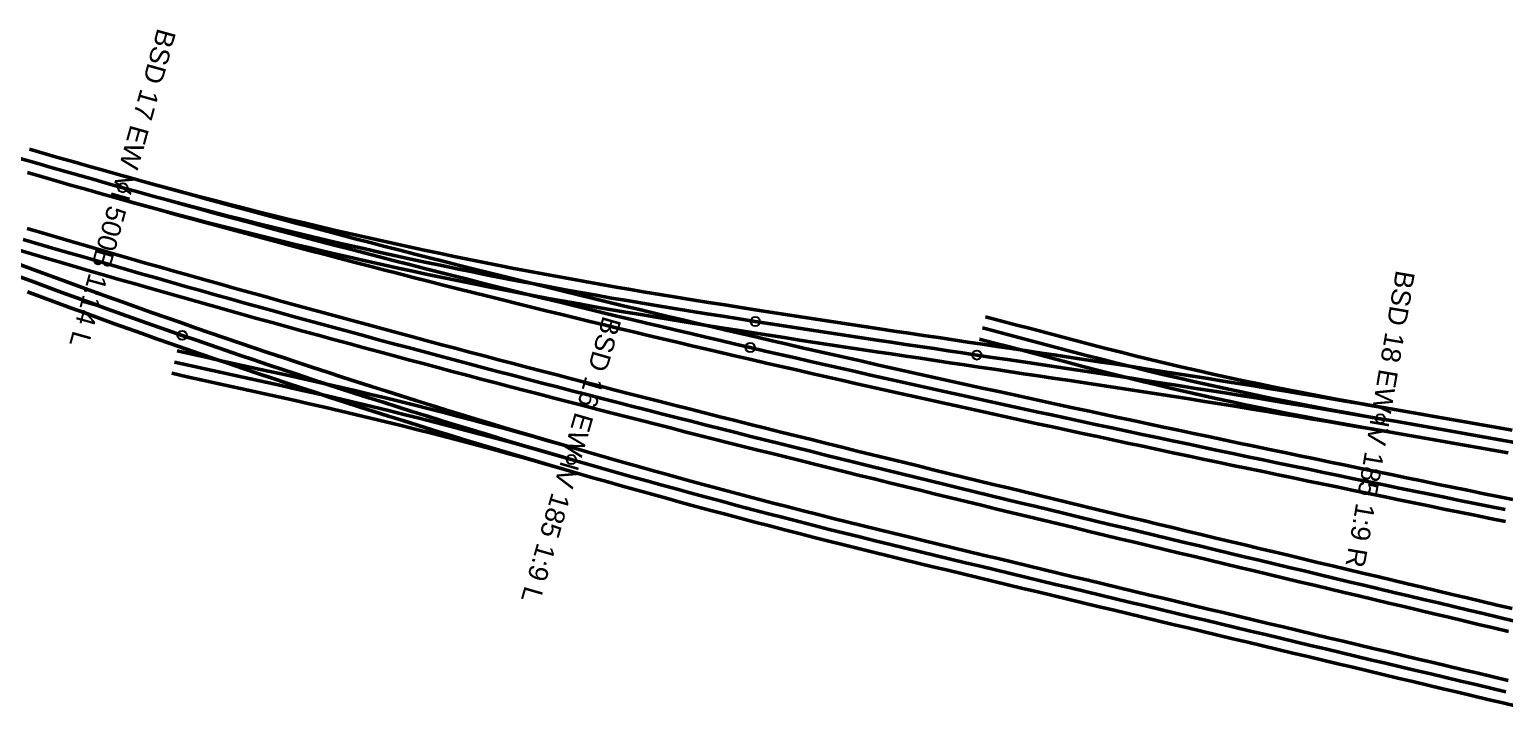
# Model space of a CAD drawing. Header units: millimetres. Extents: x 2688706 to 2690835, y 1254387 to 1255241.
# Drawn here: x 2689284.3 to 2689380.1, y 1254892.9 to 1254936.9 of the extents above; entities that cross this region are included whole.
import ezdxf

# ---------------------------------------------------------------- set-up
doc = ezdxf.new("R2010")
doc.units = ezdxf.units.MM
for name, color, linetype in [('BS-TR-B-Gleisstrang-LinieGeometrie', 7, 'Continuous'), ('BS-TR-B-Weiche-Kurzbezeichnung', 7, 'Continuous'), ('BS-TR-B-Weiche-PunktGeometrie', 7, 'Continuous'), ('BS-TR-N-Gleisstrang-LinieGeometrie', 7, 'Continuous')]:
    doc.layers.add(name, color=color, linetype=linetype)
doc.styles.add('Style-Arial', font='arial.ttf')

msp = doc.modelspace()

# ---------------------------------------------------------------- linework, layer by layer
at = {"layer": 'BS-TR-B-Gleisstrang-LinieGeometrie', "lineweight": 50}
for points in [[(2689278.25, 1254930.11, 454.262), (2689279.18, 1254929.836, 454.269), (2689280.11, 1254929.562, 454.275), (2689281.04, 1254929.29, 454.282), (2689281.971, 1254929.019, 454.289), (2689282.902, 1254928.749, 454.296), (2689283.833, 1254928.48, 454.303), (2689284.764, 1254928.212, 454.31), (2689285.696, 1254927.945, 454.316), (2689286.628, 1254927.679, 454.323), (2689287.56, 1254927.415, 454.33), (2689288.493, 1254927.151, 454.337), (2689289.426, 1254926.888, 454.344), (2689290.359, 1254926.626, 454.35)], [(2689290.359, 1254926.626, 454.35), (2689291.337, 1254926.353, 454.358), (2689292.316, 1254926.081, 454.365), (2689293.295, 1254925.81, 454.372), (2689294.274, 1254925.541, 454.379), (2689295.253, 1254925.272, 454.386), (2689296.233, 1254925.005, 454.393), (2689297.213, 1254924.739, 454.4), (2689298.193, 1254924.474, 454.408), (2689299.174, 1254924.21, 454.415), (2689300.155, 1254923.947, 454.422), (2689301.136, 1254923.685, 454.429), (2689302.118, 1254923.425, 454.436), (2689303.099, 1254923.166, 454.443), (2689304.082, 1254922.907, 454.45), (2689305.064, 1254922.65, 454.458), (2689306.047, 1254922.394, 454.465), (2689307.03, 1254922.14, 454.472), (2689308.013, 1254921.886, 454.479), (2689308.997, 1254921.634, 454.486), (2689308.997, 1254921.634, 454.486), (2689309.956, 1254921.389, 454.493), (2689310.916, 1254921.145, 454.5), (2689311.876, 1254920.902, 454.507), (2689312.837, 1254920.66, 454.514), (2689313.797, 1254920.419, 454.521), (2689314.758, 1254920.18, 454.528), (2689315.719, 1254919.941, 454.535), (2689316.68, 1254919.703, 454.542), (2689317.642, 1254919.467, 454.549), (2689318.604, 1254919.231, 454.556), (2689319.566, 1254918.996, 454.563), (2689320.528, 1254918.762, 454.57), (2689321.491, 1254918.53, 454.577), (2689322.453, 1254918.298, 454.584), (2689323.416, 1254918.067, 454.591), (2689324.379, 1254917.837, 454.597), (2689325.343, 1254917.608, 454.604), (2689326.306, 1254917.38, 454.611), (2689327.27, 1254917.152, 454.618), (2689328.234, 1254916.926, 454.625), (2689329.199, 1254916.7, 454.632), (2689330.163, 1254916.475, 454.639), (2689331.128, 1254916.252, 454.646)], [(2689290.359, 1254926.626, 454.35), (2689291.337, 1254926.354, 454.357), (2689292.316, 1254926.085, 454.364), (2689293.296, 1254925.819, 454.371), (2689294.277, 1254925.557, 454.378), (2689295.258, 1254925.297, 454.384), (2689296.241, 1254925.041, 454.39), (2689297.224, 1254924.788, 454.396), (2689298.208, 1254924.537, 454.402), (2689299.193, 1254924.29, 454.408), (2689300.178, 1254924.047, 454.414), (2689301.165, 1254923.806, 454.419), (2689302.152, 1254923.569, 454.425), (2689303.14, 1254923.334, 454.43), (2689304.128, 1254923.103, 454.435), (2689305.117, 1254922.875, 454.439), (2689306.108, 1254922.65, 454.444), (2689307.098, 1254922.429, 454.449), (2689308.09, 1254922.21, 454.453), (2689309.082, 1254921.995, 454.457), (2689309.082, 1254921.995, 454.457), (2689310.081, 1254921.782, 454.461), (2689311.081, 1254921.571, 454.465), (2689312.081, 1254921.364, 454.469), (2689313.082, 1254921.161, 454.473), (2689314.084, 1254920.96, 454.477), (2689315.086, 1254920.762, 454.48), (2689316.089, 1254920.568, 454.484), (2689317.093, 1254920.377, 454.488), (2689318.097, 1254920.189, 454.492), (2689319.102, 1254920.004, 454.496), (2689320.107, 1254919.822, 454.499), (2689321.113, 1254919.643, 454.503), (2689322.119, 1254919.467, 454.507), (2689323.126, 1254919.295, 454.511), (2689324.133, 1254919.125, 454.515), (2689325.141, 1254918.959, 454.518), (2689325.141, 1254918.959, 454.518), (2689326.194, 1254918.787, 454.522), (2689327.246, 1254918.617, 454.526), (2689328.298, 1254918.447, 454.53), (2689329.351, 1254918.279, 454.534), (2689330.404, 1254918.111, 454.538), (2689331.457, 1254917.945, 454.542)], [(2689274.703, 1254924.214, 454.703), (2689275.678, 1254923.847, 454.715), (2689276.654, 1254923.48, 454.727), (2689277.629, 1254923.113, 454.739), (2689278.604, 1254922.747, 454.752), (2689279.579, 1254922.38, 454.764), (2689280.555, 1254922.013, 454.777), (2689281.53, 1254921.646, 454.789), (2689282.505, 1254921.279, 454.802), (2689282.505, 1254921.279, 454.802), (2689283.477, 1254920.915, 454.815), (2689284.449, 1254920.553, 454.827), (2689285.422, 1254920.192, 454.84), (2689286.396, 1254919.834, 454.852), (2689287.37, 1254919.478, 454.864), (2689288.345, 1254919.124, 454.875), (2689289.321, 1254918.772, 454.887), (2689290.298, 1254918.422, 454.898), (2689291.275, 1254918.073, 454.909), (2689292.253, 1254917.727, 454.92), (2689293.232, 1254917.383, 454.93), (2689294.212, 1254917.041, 454.941)], [(2689283.877, 1254923.276, 454.634), (2689284.835, 1254922.993, 454.641), (2689285.794, 1254922.711, 454.648), (2689286.753, 1254922.431, 454.654), (2689287.712, 1254922.151, 454.661), (2689287.712, 1254922.151, 454.661), (2689288.672, 1254921.872, 454.667), (2689289.633, 1254921.595, 454.673), (2689290.594, 1254921.318, 454.679), (2689291.555, 1254921.042, 454.685), (2689292.516, 1254920.768, 454.691), (2689293.478, 1254920.494, 454.696), (2689294.44, 1254920.221, 454.701), (2689295.403, 1254919.95, 454.707), (2689296.365, 1254919.679, 454.712), (2689297.328, 1254919.409, 454.717), (2689298.291, 1254919.14, 454.722), (2689299.255, 1254918.873, 454.726), (2689300.219, 1254918.606, 454.731), (2689301.183, 1254918.34, 454.735), (2689302.147, 1254918.075, 454.739), (2689303.111, 1254917.81, 454.743), (2689304.076, 1254917.547, 454.747), (2689305.041, 1254917.285, 454.751), (2689306.006, 1254917.023, 454.755), (2689306.972, 1254916.762, 454.758), (2689307.937, 1254916.502, 454.762), (2689308.903, 1254916.243, 454.765), (2689309.869, 1254915.985, 454.768), (2689310.835, 1254915.727, 454.771), (2689311.802, 1254915.471, 454.774), (2689312.768, 1254915.215, 454.776), (2689313.735, 1254914.959, 454.779), (2689314.702, 1254914.705, 454.781), (2689315.67, 1254914.451, 454.784), (2689316.637, 1254914.198, 454.786), (2689317.605, 1254913.946, 454.788), (2689318.573, 1254913.694, 454.789), (2689319.541, 1254913.444, 454.791), (2689320.509, 1254913.193, 454.793), (2689321.477, 1254912.944, 454.794), (2689322.446, 1254912.695, 454.795), (2689323.414, 1254912.447, 454.796), (2689324.383, 1254912.199, 454.797), (2689325.352, 1254911.952, 454.798), (2689326.321, 1254911.706, 454.799), (2689327.291, 1254911.46, 454.799), (2689328.26, 1254911.215, 454.8), (2689329.23, 1254910.97, 454.8), (2689330.2, 1254910.726, 454.8), (2689331.169, 1254910.482, 454.8), (2689332.139, 1254910.239, 454.8), (2689333.11, 1254909.997, 454.8), (2689334.08, 1254909.755, 454.8), (2689335.05, 1254909.513, 454.8), (2689336.021, 1254909.272, 454.8), (2689336.991, 1254909.032, 454.8), (2689337.962, 1254908.792, 454.8), (2689338.933, 1254908.552, 454.8), (2689339.904, 1254908.313, 454.8), (2689340.875, 1254908.074, 454.8), (2689341.846, 1254907.836, 454.8), (2689342.817, 1254907.598, 454.8), (2689343.789, 1254907.36, 454.8), (2689344.76, 1254907.123, 454.8), (2689345.732, 1254906.886, 454.8), (2689346.703, 1254906.649, 454.8), (2689347.675, 1254906.413, 454.8), (2689348.647, 1254906.177, 454.8), (2689349.619, 1254905.942, 454.8), (2689350.591, 1254905.707, 454.8), (2689351.563, 1254905.472, 454.8), (2689352.535, 1254905.237, 454.8), (2689353.507, 1254905.003, 454.8), (2689354.479, 1254904.769, 454.8), (2689355.451, 1254904.535, 454.8), (2689356.424, 1254904.301, 454.8), (2689357.396, 1254904.068, 454.8), (2689358.368, 1254903.834, 454.8), (2689359.341, 1254903.601, 454.8), (2689360.313, 1254903.369, 454.8), (2689361.286, 1254903.136, 454.8), (2689362.259, 1254902.903, 454.8), (2689363.231, 1254902.671, 454.8), (2689364.204, 1254902.439, 454.8), (2689365.177, 1254902.207, 454.8), (2689365.177, 1254902.207, 454.8), (2689366.147, 1254901.975, 454.8), (2689367.118, 1254901.744, 454.8), (2689368.089, 1254901.512, 454.8), (2689369.059, 1254901.281, 454.8), (2689370.03, 1254901.05, 454.8), (2689371.001, 1254900.819, 454.8), (2689371.972, 1254900.588, 454.8), (2689372.943, 1254900.357, 454.8), (2689373.914, 1254900.127, 454.8), (2689374.884, 1254899.896, 454.8), (2689375.855, 1254899.666, 454.8), (2689376.826, 1254899.435, 454.8), (2689377.797, 1254899.205, 454.8), (2689378.768, 1254898.975, 454.8), (2689379.739, 1254898.745, 454.8), (2689380.71, 1254898.515, 454.8)], [(2689331.457, 1254917.945, 454.542), (2689332.445, 1254917.789, 454.546), (2689333.434, 1254917.635, 454.55), (2689334.422, 1254917.482, 454.554), (2689335.411, 1254917.33, 454.558), (2689336.4, 1254917.178, 454.562), (2689337.389, 1254917.028, 454.565), (2689338.379, 1254916.879, 454.569), (2689339.368, 1254916.731, 454.573), (2689339.368, 1254916.731, 454.573), (2689340.294, 1254916.593, 454.577), (2689341.221, 1254916.454, 454.581), (2689342.147, 1254916.316, 454.584), (2689343.074, 1254916.178, 454.588), (2689344, 1254916.04, 454.592), (2689344.926, 1254915.902, 454.595), (2689345.853, 1254915.763, 454.599)], [(2689294.212, 1254917.041, 454.941), (2689295.141, 1254916.719, 454.95), (2689296.07, 1254916.399, 454.96), (2689297, 1254916.08, 454.969), (2689297.931, 1254915.763, 454.978), (2689298.862, 1254915.449, 454.986), (2689299.794, 1254915.136, 454.995), (2689300.727, 1254914.824, 455.003), (2689301.66, 1254914.515, 455.011), (2689302.594, 1254914.207, 455.019), (2689303.528, 1254913.902, 455.027), (2689304.463, 1254913.598, 455.034), (2689305.399, 1254913.296, 455.042), (2689306.335, 1254912.996, 455.049), (2689307.272, 1254912.697, 455.056), (2689308.209, 1254912.401, 455.062), (2689309.147, 1254912.106, 455.069), (2689310.085, 1254911.813, 455.075), (2689311.025, 1254911.522, 455.081), (2689311.964, 1254911.233, 455.087), (2689312.904, 1254910.946, 455.093), (2689313.845, 1254910.66, 455.098), (2689314.787, 1254910.377, 455.103), (2689315.728, 1254910.095, 455.108), (2689316.671, 1254909.815, 455.113), (2689317.614, 1254909.537, 455.118), (2689318.557, 1254909.261, 455.122), (2689319.501, 1254908.987, 455.126)], [(2689372.073, 1254911.629, 454.703), (2689371.064, 1254911.804, 454.698), (2689370.056, 1254911.983, 454.694), (2689369.049, 1254912.167, 454.69), (2689368.042, 1254912.356, 454.685), (2689367.037, 1254912.549, 454.68), (2689366.032, 1254912.746, 454.675), (2689365.028, 1254912.948, 454.67), (2689364.025, 1254913.155, 454.664), (2689363.023, 1254913.366, 454.659), (2689362.022, 1254913.581, 454.653), (2689361.022, 1254913.801, 454.647), (2689360.023, 1254914.025, 454.641), (2689359.025, 1254914.254, 454.634), (2689358.028, 1254914.487, 454.627), (2689357.032, 1254914.725, 454.619), (2689356.037, 1254914.967, 454.611), (2689355.043, 1254915.213, 454.603), (2689354.05, 1254915.464, 454.593), (2689353.059, 1254915.719, 454.584), (2689352.068, 1254915.979, 454.575), (2689352.068, 1254915.979, 454.575), (2689351.093, 1254916.237, 454.565), (2689350.118, 1254916.495, 454.555), (2689349.142, 1254916.753, 454.545), (2689348.167, 1254917.011, 454.535), (2689347.192, 1254917.269, 454.525), (2689346.216, 1254917.527, 454.514)], [(2689331.128, 1254916.252, 454.646), (2689332.105, 1254916.026, 454.652), (2689333.083, 1254915.8, 454.659), (2689334.061, 1254915.576, 454.665), (2689335.039, 1254915.352, 454.671), (2689336.017, 1254915.13, 454.677), (2689336.996, 1254914.908, 454.683), (2689337.974, 1254914.686, 454.689), (2689338.953, 1254914.466, 454.694), (2689339.932, 1254914.246, 454.7), (2689340.911, 1254914.027, 454.705), (2689341.891, 1254913.809, 454.71), (2689342.87, 1254913.592, 454.715), (2689343.85, 1254913.375, 454.72), (2689344.83, 1254913.159, 454.725), (2689345.809, 1254912.943, 454.729), (2689346.79, 1254912.728, 454.734), (2689347.77, 1254912.514, 454.738), (2689348.75, 1254912.3, 454.742), (2689349.731, 1254912.087, 454.746), (2689350.711, 1254911.875, 454.75), (2689351.692, 1254911.663, 454.754), (2689352.673, 1254911.452, 454.757), (2689353.654, 1254911.242, 454.761), (2689354.635, 1254911.032, 454.764), (2689355.616, 1254910.822, 454.767), (2689356.597, 1254910.613, 454.77), (2689357.579, 1254910.405, 454.773), (2689358.56, 1254910.197, 454.776), (2689359.542, 1254909.989, 454.778), (2689360.524, 1254909.782, 454.781), (2689361.506, 1254909.576, 454.783), (2689362.488, 1254909.37, 454.785), (2689363.47, 1254909.164, 454.787), (2689364.452, 1254908.959, 454.789), (2689365.434, 1254908.754, 454.791), (2689366.416, 1254908.55, 454.792), (2689367.399, 1254908.346, 454.794), (2689368.381, 1254908.142, 454.795), (2689369.364, 1254907.939, 454.796), (2689370.346, 1254907.736, 454.797), (2689371.329, 1254907.534, 454.798), (2689372.312, 1254907.332, 454.799), (2689373.295, 1254907.13, 454.799), (2689374.278, 1254906.928, 454.8), (2689375.261, 1254906.727, 454.8), (2689376.244, 1254906.526, 454.8), (2689377.227, 1254906.325, 454.8), (2689378.21, 1254906.125, 454.8), (2689379.193, 1254905.925, 454.8), (2689380.176, 1254905.725, 454.8)], [(2689345.853, 1254915.763, 454.599), (2689346.854, 1254915.614, 454.603), (2689347.855, 1254915.465, 454.607), (2689348.856, 1254915.315, 454.611), (2689349.857, 1254915.166, 454.615), (2689350.858, 1254915.017, 454.619), (2689351.859, 1254914.867, 454.623), (2689351.859, 1254914.867, 454.623), (2689352.871, 1254914.716, 454.627), (2689353.883, 1254914.563, 454.631), (2689354.895, 1254914.409, 454.635), (2689355.907, 1254914.255, 454.639), (2689356.919, 1254914.099, 454.643), (2689357.93, 1254913.942, 454.647), (2689358.941, 1254913.783, 454.651), (2689359.953, 1254913.624, 454.655), (2689360.964, 1254913.464, 454.659), (2689361.974, 1254913.303, 454.663), (2689362.985, 1254913.14, 454.667), (2689363.996, 1254912.977, 454.671), (2689365.006, 1254912.812, 454.675), (2689366.016, 1254912.646, 454.679), (2689367.026, 1254912.479, 454.683), (2689368.036, 1254912.311, 454.687), (2689369.045, 1254912.142, 454.691), (2689370.055, 1254911.972, 454.695), (2689371.064, 1254911.801, 454.699), (2689372.073, 1254911.629, 454.703)], [(2689319.501, 1254908.987, 455.127), (2689318.517, 1254909.27, 455.122), (2689317.532, 1254909.55, 455.118), (2689316.546, 1254909.826, 455.114), (2689315.558, 1254910.099, 455.109), (2689314.57, 1254910.369, 455.105), (2689313.581, 1254910.635, 455.101), (2689312.591, 1254910.897, 455.097), (2689311.6, 1254911.156, 455.093), (2689310.608, 1254911.412, 455.088), (2689309.615, 1254911.664, 455.085), (2689308.622, 1254911.913, 455.081), (2689307.627, 1254912.158, 455.077), (2689306.632, 1254912.4, 455.074), (2689305.636, 1254912.638, 455.071), (2689304.639, 1254912.873, 455.068), (2689303.641, 1254913.105, 455.066), (2689302.642, 1254913.332, 455.063), (2689301.643, 1254913.557, 455.061), (2689300.643, 1254913.778, 455.06), (2689299.642, 1254913.995, 455.058), (2689299.642, 1254913.995, 455.058), (2689298.653, 1254914.21, 455.057), (2689297.664, 1254914.426, 455.055), (2689296.677, 1254914.645, 455.054), (2689295.689, 1254914.865, 455.053), (2689294.702, 1254915.087, 455.052), (2689293.716, 1254915.312, 455.051)], [(2689372.073, 1254911.629, 454.703), (2689373.044, 1254911.462, 454.706), (2689374.016, 1254911.294, 454.71), (2689374.987, 1254911.125, 454.714), (2689375.958, 1254910.955, 454.718), (2689376.929, 1254910.784, 454.722), (2689377.899, 1254910.612, 454.726), (2689378.87, 1254910.439, 454.729), (2689379.84, 1254910.265, 454.733), (2689380.81, 1254910.09, 454.737)], [(2689319.501, 1254908.987, 455.126), (2689320.483, 1254908.704, 455.131), (2689321.466, 1254908.422, 455.135), (2689322.449, 1254908.143, 455.138), (2689323.432, 1254907.866, 455.142), (2689324.417, 1254907.591, 455.145), (2689325.401, 1254907.318, 455.148), (2689326.386, 1254907.047, 455.151), (2689327.372, 1254906.778, 455.154), (2689328.359, 1254906.511, 455.156), (2689329.346, 1254906.246, 455.158), (2689330.333, 1254905.983, 455.16), (2689331.321, 1254905.722, 455.162), (2689332.309, 1254905.463, 455.163), (2689333.299, 1254905.206, 455.165), (2689334.288, 1254904.951, 455.166), (2689335.278, 1254904.698, 455.166), (2689336.269, 1254904.447, 455.167), (2689337.26, 1254904.198, 455.167), (2689338.251, 1254903.951, 455.168), (2689339.244, 1254903.706, 455.167), (2689340.236, 1254903.464, 455.167), (2689341.229, 1254903.223, 455.167), (2689341.229, 1254903.223, 455.167), (2689342.204, 1254902.988, 455.166), (2689343.178, 1254902.753, 455.165), (2689344.152, 1254902.518, 455.164), (2689345.127, 1254902.283, 455.163), (2689346.101, 1254902.048, 455.161), (2689347.076, 1254901.814, 455.159), (2689348.05, 1254901.579, 455.157), (2689349.025, 1254901.345, 455.155), (2689349.999, 1254901.111, 455.153), (2689350.974, 1254900.877, 455.15), (2689351.948, 1254900.643, 455.147), (2689352.923, 1254900.409, 455.144), (2689353.898, 1254900.175, 455.141), (2689354.872, 1254899.941, 455.137), (2689355.847, 1254899.708, 455.134), (2689356.822, 1254899.474, 455.13), (2689357.796, 1254899.241, 455.125), (2689358.771, 1254899.008, 455.121), (2689359.746, 1254898.774, 455.117), (2689360.721, 1254898.541, 455.112), (2689361.696, 1254898.308, 455.107), (2689362.671, 1254898.076, 455.102), (2689363.645, 1254897.843, 455.096), (2689364.62, 1254897.61, 455.091), (2689365.595, 1254897.378, 455.085), (2689366.57, 1254897.145, 455.079), (2689367.545, 1254896.913, 455.072), (2689368.52, 1254896.681, 455.066), (2689369.495, 1254896.449, 455.059), (2689370.471, 1254896.217, 455.053), (2689371.446, 1254895.985, 455.047), (2689372.421, 1254895.753, 455.04), (2689373.396, 1254895.522, 455.034), (2689374.371, 1254895.29, 455.027), (2689375.346, 1254895.059, 455.021), (2689376.322, 1254894.827, 455.014), (2689377.297, 1254894.596, 455.008), (2689378.272, 1254894.365, 455.001), (2689379.247, 1254894.134, 454.995), (2689380.223, 1254893.903, 454.988)]]:
    msp.add_polyline3d(points, dxfattribs=at)
at = {"layer": 'BS-TR-B-Weiche-PunktGeometrie', "lineweight": 25}
for centre in [(2689290.359, 1254926.626, 454.35), (2689331.457, 1254917.945, 454.542), (2689294.212, 1254917.041, 454.941), (2689331.128, 1254916.252, 454.646), (2689345.853, 1254915.763, 454.599), (2689372.073, 1254911.629, 454.703), (2689319.501, 1254908.987, 455.126)]:
    msp.add_circle(centre, 0.3, dxfattribs=at)
at = {"layer": 'BS-TR-N-Gleisstrang-LinieGeometrie', "color": 1, "lineweight": 50, "true_color": 0xff0000}
for points in [[(2689284.292, 1254929.126, 454.245), (2689285.251, 1254928.85, 454.252), (2689286.21, 1254928.576, 454.259), (2689287.17, 1254928.302, 454.266), (2689288.13, 1254928.03, 454.273), (2689289.09, 1254927.759, 454.28), (2689290.051, 1254927.489, 454.287), (2689291.012, 1254927.22, 454.294), (2689291.973, 1254926.952, 454.301), (2689292.935, 1254926.685, 454.308), (2689293.896, 1254926.42, 454.315), (2689294.859, 1254926.155, 454.322), (2689295.821, 1254925.892, 454.329), (2689296.784, 1254925.629, 454.336), (2689297.747, 1254925.368, 454.343), (2689298.71, 1254925.108, 454.35), (2689299.674, 1254924.849, 454.357), (2689300.638, 1254924.591, 454.364), (2689301.602, 1254924.335, 454.371), (2689302.567, 1254924.079, 454.378), (2689303.532, 1254923.824, 454.385), (2689304.497, 1254923.571, 454.392), (2689305.462, 1254923.319, 454.399), (2689306.428, 1254923.068, 454.406), (2689307.394, 1254922.817, 454.413), (2689308.36, 1254922.569, 454.42), (2689309.327, 1254922.321, 454.428), (2689310.294, 1254922.074, 454.435), (2689311.261, 1254921.828, 454.443), (2689312.228, 1254921.584, 454.45), (2689313.196, 1254921.34, 454.458), (2689314.164, 1254921.098, 454.466), (2689315.132, 1254920.857, 454.474), (2689316.101, 1254920.617, 454.481), (2689316.101, 1254920.617, 454.481), (2689317.067, 1254920.379, 454.489), (2689318.034, 1254920.141, 454.497), (2689319, 1254919.905, 454.504), (2689319.967, 1254919.669, 454.512), (2689320.934, 1254919.434, 454.52), (2689321.901, 1254919.201, 454.527), (2689322.869, 1254918.968, 454.535), (2689323.837, 1254918.736, 454.542), (2689324.805, 1254918.505, 454.55), (2689325.773, 1254918.275, 454.558), (2689326.741, 1254918.046, 454.565), (2689327.71, 1254917.817, 454.573), (2689328.679, 1254917.59, 454.581), (2689329.648, 1254917.364, 454.588), (2689330.617, 1254917.138, 454.596), (2689331.586, 1254916.914, 454.603), (2689331.586, 1254916.914, 454.603), (2689332.56, 1254916.689, 454.61), (2689333.533, 1254916.465, 454.617), (2689334.507, 1254916.242, 454.624), (2689335.481, 1254916.02, 454.631), (2689336.455, 1254915.798, 454.638), (2689337.43, 1254915.578, 454.644), (2689338.404, 1254915.357, 454.65), (2689339.379, 1254915.138, 454.657), (2689340.353, 1254914.919, 454.663), (2689341.328, 1254914.701, 454.668), (2689342.304, 1254914.484, 454.674), (2689343.279, 1254914.268, 454.68), (2689344.254, 1254914.052, 454.685), (2689345.23, 1254913.837, 454.691), (2689346.206, 1254913.623, 454.696), (2689347.182, 1254913.409, 454.701), (2689347.182, 1254913.409, 454.701), (2689348.162, 1254913.196, 454.706), (2689349.143, 1254912.982, 454.711), (2689350.123, 1254912.769, 454.715), (2689351.104, 1254912.557, 454.72), (2689352.085, 1254912.346, 454.724), (2689353.066, 1254912.134, 454.728), (2689354.048, 1254911.924, 454.732), (2689355.029, 1254911.714, 454.736), (2689356.01, 1254911.504, 454.74), (2689356.992, 1254911.295, 454.744), (2689357.974, 1254911.087, 454.747), (2689358.956, 1254910.879, 454.751), (2689359.937, 1254910.672, 454.754), (2689360.919, 1254910.465, 454.757), (2689361.902, 1254910.258, 454.76), (2689362.884, 1254910.053, 454.763), (2689362.884, 1254910.053, 454.763), (2689363.873, 1254909.846, 454.765), (2689364.863, 1254909.64, 454.768), (2689365.852, 1254909.433, 454.77), (2689366.842, 1254909.228, 454.772), (2689367.832, 1254909.022, 454.774), (2689368.822, 1254908.817, 454.776), (2689369.812, 1254908.613, 454.778), (2689370.802, 1254908.408, 454.78), (2689371.792, 1254908.204, 454.781), (2689372.782, 1254908, 454.783), (2689373.772, 1254907.797, 454.784), (2689374.762, 1254907.594, 454.785), (2689375.753, 1254907.391, 454.786), (2689376.743, 1254907.189, 454.787), (2689377.733, 1254906.987, 454.787), (2689378.724, 1254906.785, 454.788), (2689378.724, 1254906.785, 454.788), (2689379.704, 1254906.586, 454.789), (2689380.685, 1254906.387, 454.789)], [(2689284.17, 1254927.605, 454.367), (2689285.13, 1254927.329, 454.374), (2689286.091, 1254927.055, 454.381), (2689287.051, 1254926.782, 454.388), (2689288.013, 1254926.509, 454.395), (2689288.974, 1254926.238, 454.402), (2689289.936, 1254925.968, 454.409), (2689290.898, 1254925.699, 454.416), (2689291.86, 1254925.432, 454.423), (2689292.823, 1254925.165, 454.43), (2689293.785, 1254924.899, 454.437), (2689294.749, 1254924.635, 454.444), (2689295.712, 1254924.372, 454.451), (2689296.676, 1254924.109, 454.458), (2689297.64, 1254923.848, 454.465), (2689298.605, 1254923.588, 454.472), (2689299.569, 1254923.329, 454.479), (2689300.534, 1254923.071, 454.486), (2689301.5, 1254922.815, 454.493), (2689302.465, 1254922.559, 454.5), (2689303.431, 1254922.305, 454.507), (2689304.398, 1254922.051, 454.514), (2689305.364, 1254921.799, 454.521), (2689306.331, 1254921.548, 454.528), (2689307.298, 1254921.298, 454.535), (2689308.265, 1254921.049, 454.542), (2689309.233, 1254920.801, 454.549), (2689310.201, 1254920.555, 454.555), (2689311.169, 1254920.309, 454.561), (2689312.138, 1254920.065, 454.568), (2689313.106, 1254919.821, 454.574), (2689314.075, 1254919.579, 454.58), (2689314.075, 1254919.579, 454.58), (2689315.021, 1254919.344, 454.587), (2689315.966, 1254919.11, 454.593), (2689316.912, 1254918.876, 454.599), (2689317.858, 1254918.644, 454.605), (2689318.804, 1254918.412, 454.611), (2689319.751, 1254918.181, 454.618), (2689320.698, 1254917.952, 454.624), (2689321.645, 1254917.723, 454.63), (2689322.592, 1254917.495, 454.636), (2689323.539, 1254917.268, 454.642), (2689324.487, 1254917.042, 454.649), (2689325.434, 1254916.817, 454.655), (2689326.382, 1254916.592, 454.661), (2689327.331, 1254916.369, 454.667), (2689328.279, 1254916.146, 454.674), (2689329.228, 1254915.925, 454.68), (2689329.228, 1254915.925, 454.68), (2689330.207, 1254915.697, 454.686), (2689331.186, 1254915.47, 454.692), (2689332.166, 1254915.244, 454.698), (2689333.146, 1254915.018, 454.703), (2689334.126, 1254914.793, 454.709), (2689335.106, 1254914.569, 454.715), (2689336.086, 1254914.346, 454.72), (2689337.067, 1254914.124, 454.725), (2689338.047, 1254913.902, 454.73), (2689339.028, 1254913.681, 454.735), (2689340.009, 1254913.461, 454.74), (2689340.991, 1254913.242, 454.744), (2689341.972, 1254913.023, 454.749), (2689342.953, 1254912.805, 454.753), (2689343.935, 1254912.588, 454.757), (2689344.917, 1254912.372, 454.761), (2689344.917, 1254912.372, 454.761), (2689345.893, 1254912.158, 454.765), (2689346.868, 1254911.944, 454.769), (2689347.844, 1254911.731, 454.772), (2689348.82, 1254911.519, 454.776), (2689349.796, 1254911.307, 454.779), (2689350.772, 1254911.096, 454.782), (2689351.749, 1254910.885, 454.785), (2689352.725, 1254910.674, 454.788), (2689353.702, 1254910.465, 454.791), (2689354.678, 1254910.256, 454.793), (2689355.655, 1254910.047, 454.796), (2689356.632, 1254909.839, 454.798), (2689357.609, 1254909.632, 454.8), (2689358.586, 1254909.425, 454.802), (2689359.564, 1254909.218, 454.804), (2689360.541, 1254909.013, 454.806), (2689360.541, 1254909.013, 454.806), (2689361.52, 1254908.807, 454.808), (2689362.499, 1254908.602, 454.809), (2689363.478, 1254908.397, 454.81), (2689364.457, 1254908.193, 454.812), (2689365.436, 1254907.989, 454.813), (2689366.415, 1254907.785, 454.813), (2689367.394, 1254907.581, 454.814), (2689368.373, 1254907.378, 454.815), (2689369.353, 1254907.176, 454.815), (2689370.332, 1254906.974, 454.816), (2689371.312, 1254906.772, 454.816), (2689372.291, 1254906.57, 454.816), (2689373.271, 1254906.369, 454.816), (2689374.251, 1254906.168, 454.815), (2689375.231, 1254905.968, 454.815), (2689376.211, 1254905.768, 454.814), (2689376.211, 1254905.768, 454.814), (2689377.209, 1254905.564, 454.814), (2689378.208, 1254905.36, 454.813), (2689379.207, 1254905.157, 454.812), (2689380.206, 1254904.954, 454.812)], [(2689290.561, 1254927.346, 454.291), (2689291.522, 1254927.079, 454.298), (2689292.484, 1254926.814, 454.304), (2689293.447, 1254926.553, 454.311), (2689294.41, 1254926.295, 454.317), (2689295.375, 1254926.04, 454.324), (2689296.34, 1254925.787, 454.33), (2689297.306, 1254925.538, 454.336), (2689298.273, 1254925.292, 454.342), (2689299.24, 1254925.049, 454.347), (2689300.209, 1254924.809, 454.353), (2689301.178, 1254924.572, 454.358), (2689302.148, 1254924.338, 454.364), (2689303.118, 1254924.108, 454.369), (2689304.089, 1254923.88, 454.374), (2689305.061, 1254923.655, 454.378), (2689306.034, 1254923.433, 454.383), (2689307.008, 1254923.215, 454.387), (2689307.982, 1254922.999, 454.392), (2689308.956, 1254922.787, 454.396), (2689309.932, 1254922.578, 454.401), (2689310.908, 1254922.371, 454.405), (2689311.885, 1254922.168, 454.41), (2689312.862, 1254921.968, 454.414), (2689313.84, 1254921.771, 454.419), (2689314.819, 1254921.577, 454.423), (2689314.819, 1254921.577, 454.423), (2689315.765, 1254921.392, 454.427), (2689316.713, 1254921.21, 454.431), (2689317.661, 1254921.031, 454.436), (2689318.609, 1254920.855, 454.44), (2689319.558, 1254920.681, 454.444), (2689320.508, 1254920.51, 454.448), (2689321.458, 1254920.342, 454.452), (2689322.408, 1254920.177, 454.457), (2689323.359, 1254920.014, 454.461), (2689324.31, 1254919.854, 454.465), (2689325.262, 1254919.697, 454.469), (2689325.262, 1254919.697, 454.469), (2689326.314, 1254919.526, 454.474), (2689327.365, 1254919.356, 454.478), (2689328.417, 1254919.186, 454.483), (2689329.469, 1254919.018, 454.487), (2689330.521, 1254918.851, 454.492), (2689331.573, 1254918.684, 454.497)], [(2689290.158, 1254925.906, 454.41), (2689291.103, 1254925.643, 454.417), (2689292.049, 1254925.383, 454.424), (2689292.996, 1254925.126, 454.43), (2689293.944, 1254924.872, 454.437), (2689294.892, 1254924.621, 454.443), (2689295.842, 1254924.372, 454.449), (2689296.792, 1254924.127, 454.455), (2689297.742, 1254923.884, 454.461), (2689298.694, 1254923.645, 454.466), (2689299.646, 1254923.408, 454.472), (2689300.599, 1254923.174, 454.477), (2689301.553, 1254922.943, 454.482), (2689302.507, 1254922.716, 454.487), (2689303.463, 1254922.491, 454.492), (2689304.418, 1254922.269, 454.497), (2689305.375, 1254922.05, 454.501), (2689306.332, 1254921.834, 454.506), (2689307.29, 1254921.621, 454.51), (2689308.248, 1254921.41, 454.514), (2689309.207, 1254921.203, 454.518), (2689310.167, 1254920.999, 454.521), (2689311.128, 1254920.798, 454.524), (2689312.089, 1254920.599, 454.527), (2689313.05, 1254920.404, 454.53), (2689314.012, 1254920.212, 454.533), (2689314.012, 1254920.212, 454.533), (2689315.01, 1254920.015, 454.536), (2689316.009, 1254919.822, 454.54), (2689317.008, 1254919.632, 454.543), (2689318.007, 1254919.445, 454.546), (2689319.008, 1254919.261, 454.549), (2689320.009, 1254919.079, 454.552), (2689321.01, 1254918.901, 454.555), (2689322.012, 1254918.727, 454.558), (2689323.014, 1254918.555, 454.561), (2689324.017, 1254918.386, 454.564), (2689325.021, 1254918.22, 454.567), (2689325.021, 1254918.22, 454.567), (2689326.073, 1254918.049, 454.571), (2689327.126, 1254917.878, 454.574), (2689328.18, 1254917.708, 454.577), (2689329.233, 1254917.54, 454.58), (2689330.286, 1254917.372, 454.584), (2689331.34, 1254917.205, 454.587)], [(2689284.147, 1254923.976, 454.579), (2689285.107, 1254923.693, 454.586), (2689286.068, 1254923.411, 454.592), (2689287.029, 1254923.129, 454.599), (2689287.99, 1254922.849, 454.606), (2689288.952, 1254922.57, 454.613), (2689289.914, 1254922.292, 454.619), (2689290.876, 1254922.015, 454.626), (2689291.839, 1254921.739, 454.632), (2689292.802, 1254921.464, 454.638), (2689293.765, 1254921.191, 454.645), (2689293.765, 1254921.191, 454.645), (2689294.723, 1254920.92, 454.651), (2689295.68, 1254920.649, 454.656), (2689296.638, 1254920.38, 454.662), (2689297.596, 1254920.112, 454.668), (2689298.554, 1254919.845, 454.673), (2689299.513, 1254919.578, 454.678), (2689300.471, 1254919.312, 454.683), (2689301.43, 1254919.048, 454.688), (2689302.39, 1254918.784, 454.693), (2689303.349, 1254918.521, 454.698), (2689304.309, 1254918.259, 454.702), (2689305.269, 1254917.998, 454.707), (2689306.229, 1254917.738, 454.711), (2689307.189, 1254917.478, 454.715), (2689308.15, 1254917.22, 454.719), (2689309.111, 1254916.963, 454.723), (2689309.111, 1254916.963, 454.723), (2689310.055, 1254916.71, 454.727), (2689311, 1254916.459, 454.73), (2689311.945, 1254916.208, 454.734), (2689312.889, 1254915.958, 454.737), (2689313.834, 1254915.708, 454.74), (2689314.78, 1254915.459, 454.743), (2689315.725, 1254915.211, 454.746), (2689316.671, 1254914.964, 454.748), (2689317.616, 1254914.717, 454.751), (2689318.562, 1254914.471, 454.753), (2689319.508, 1254914.225, 454.756), (2689320.455, 1254913.981, 454.758), (2689321.401, 1254913.737, 454.76), (2689322.348, 1254913.493, 454.762), (2689323.294, 1254913.25, 454.763), (2689324.241, 1254913.008, 454.765), (2689325.189, 1254912.767, 454.767), (2689325.189, 1254912.767, 454.767), (2689326.18, 1254912.515, 454.768), (2689327.171, 1254912.264, 454.769), (2689328.163, 1254912.013, 454.77), (2689329.155, 1254911.762, 454.771), (2689330.146, 1254911.512, 454.772), (2689331.138, 1254911.263, 454.773), (2689332.131, 1254911.014, 454.773), (2689333.123, 1254910.766, 454.774), (2689334.115, 1254910.518, 454.775), (2689335.108, 1254910.271, 454.775), (2689336.1, 1254910.024, 454.776), (2689337.093, 1254909.778, 454.777), (2689338.086, 1254909.533, 454.777), (2689339.079, 1254909.288, 454.778), (2689340.072, 1254909.043, 454.778), (2689341.066, 1254908.799, 454.779), (2689341.066, 1254908.799, 454.779), (2689342.041, 1254908.56, 454.78), (2689343.016, 1254908.321, 454.78), (2689343.991, 1254908.083, 454.781), (2689344.967, 1254907.845, 454.782), (2689345.942, 1254907.607, 454.782), (2689346.918, 1254907.369, 454.783), (2689347.893, 1254907.132, 454.784), (2689348.869, 1254906.895, 454.784), (2689349.845, 1254906.659, 454.785), (2689350.821, 1254906.422, 454.785), (2689351.797, 1254906.186, 454.786), (2689352.773, 1254905.951, 454.787), (2689353.749, 1254905.715, 454.787), (2689354.725, 1254905.48, 454.788), (2689355.701, 1254905.246, 454.789), (2689356.678, 1254905.011, 454.789), (2689356.678, 1254905.011, 454.789), (2689357.619, 1254904.786, 454.79), (2689358.56, 1254904.56, 454.791), (2689359.501, 1254904.335, 454.791), (2689360.442, 1254904.109, 454.792), (2689361.383, 1254903.884, 454.792), (2689362.324, 1254903.659, 454.793), (2689363.265, 1254903.434, 454.794), (2689364.206, 1254903.209, 454.794), (2689365.147, 1254902.985, 454.795), (2689366.089, 1254902.76, 454.795), (2689367.03, 1254902.536, 454.795), (2689367.03, 1254902.536, 454.795), (2689368.002, 1254902.304, 454.795), (2689368.973, 1254902.073, 454.795), (2689369.945, 1254901.841, 454.795), (2689370.916, 1254901.61, 454.795), (2689371.888, 1254901.379, 454.795), (2689372.86, 1254901.148, 454.795), (2689373.832, 1254900.917, 454.795), (2689374.803, 1254900.686, 454.795), (2689375.775, 1254900.455, 454.795), (2689376.747, 1254900.225, 454.795), (2689377.719, 1254899.994, 454.795), (2689378.691, 1254899.764, 454.795), (2689379.663, 1254899.534, 454.795), (2689380.635, 1254899.304, 454.795)], [(2689283.464, 1254922.618, 454.689), (2689284.424, 1254922.334, 454.696), (2689285.384, 1254922.052, 454.703), (2689286.345, 1254921.771, 454.709), (2689287.306, 1254921.49, 454.715), (2689288.267, 1254921.211, 454.721), (2689289.229, 1254920.933, 454.727), (2689290.19, 1254920.655, 454.732), (2689291.153, 1254920.379, 454.737), (2689292.115, 1254920.104, 454.742), (2689292.115, 1254920.104, 454.742), (2689293.108, 1254919.822, 454.747), (2689294.102, 1254919.54, 454.752), (2689295.096, 1254919.259, 454.757), (2689296.09, 1254918.979, 454.762), (2689297.085, 1254918.7, 454.766), (2689298.08, 1254918.423, 454.77), (2689299.075, 1254918.146, 454.775), (2689300.07, 1254917.87, 454.779), (2689301.066, 1254917.595, 454.782), (2689302.062, 1254917.321, 454.786), (2689303.058, 1254917.048, 454.79), (2689304.054, 1254916.777, 454.793), (2689305.051, 1254916.506, 454.796), (2689306.048, 1254916.236, 454.799), (2689307.045, 1254915.967, 454.802), (2689307.045, 1254915.967, 454.802), (2689307.989, 1254915.713, 454.805), (2689308.932, 1254915.46, 454.807), (2689309.876, 1254915.208, 454.81), (2689310.82, 1254914.957, 454.812), (2689311.765, 1254914.706, 454.814), (2689312.709, 1254914.456, 454.816), (2689313.654, 1254914.207, 454.818), (2689314.599, 1254913.958, 454.82), (2689315.544, 1254913.71, 454.821), (2689316.489, 1254913.463, 454.823), (2689317.434, 1254913.216, 454.824), (2689318.38, 1254912.97, 454.825), (2689319.325, 1254912.725, 454.826), (2689320.271, 1254912.48, 454.827), (2689321.217, 1254912.237, 454.828), (2689322.164, 1254911.994, 454.828), (2689323.11, 1254911.751, 454.829), (2689323.11, 1254911.751, 454.829), (2689324.054, 1254911.51, 454.829), (2689324.999, 1254911.269, 454.829), (2689325.943, 1254911.029, 454.83), (2689326.888, 1254910.789, 454.83), (2689327.833, 1254910.55, 454.829), (2689328.778, 1254910.311, 454.829), (2689329.723, 1254910.073, 454.829), (2689330.668, 1254909.835, 454.828), (2689331.613, 1254909.598, 454.827), (2689332.559, 1254909.362, 454.827), (2689333.504, 1254909.125, 454.826), (2689334.45, 1254908.89, 454.825), (2689335.396, 1254908.655, 454.825), (2689336.342, 1254908.42, 454.824), (2689337.288, 1254908.186, 454.824), (2689338.234, 1254907.952, 454.823), (2689339.18, 1254907.719, 454.822), (2689339.18, 1254907.719, 454.822), (2689340.177, 1254907.474, 454.822), (2689341.175, 1254907.229, 454.821), (2689342.173, 1254906.984, 454.82), (2689343.17, 1254906.74, 454.82), (2689344.168, 1254906.496, 454.819), (2689345.166, 1254906.252, 454.818), (2689346.164, 1254906.009, 454.817), (2689347.162, 1254905.766, 454.817), (2689348.16, 1254905.524, 454.816), (2689349.158, 1254905.282, 454.815), (2689350.156, 1254905.04, 454.815), (2689351.154, 1254904.799, 454.814), (2689352.153, 1254904.557, 454.813), (2689353.151, 1254904.317, 454.813), (2689354.15, 1254904.076, 454.812), (2689354.15, 1254904.076, 454.812), (2689355.123, 1254903.842, 454.811), (2689356.097, 1254903.608, 454.811), (2689357.071, 1254903.375, 454.81), (2689358.044, 1254903.141, 454.809), (2689359.018, 1254902.908, 454.809), (2689359.992, 1254902.674, 454.808), (2689360.966, 1254902.441, 454.807), (2689361.94, 1254902.208, 454.807), (2689362.914, 1254901.976, 454.806), (2689362.914, 1254901.976, 454.806), (2689363.885, 1254901.744, 454.806), (2689364.857, 1254901.512, 454.805), (2689365.829, 1254901.28, 454.805), (2689366.801, 1254901.048, 454.805), (2689367.772, 1254900.817, 454.805), (2689368.744, 1254900.585, 454.805), (2689369.716, 1254900.354, 454.805), (2689370.688, 1254900.123, 454.805), (2689371.66, 1254899.891, 454.805), (2689372.632, 1254899.66, 454.805), (2689373.604, 1254899.429, 454.805), (2689374.576, 1254899.199, 454.805), (2689375.548, 1254898.968, 454.805), (2689376.52, 1254898.737, 454.805), (2689377.492, 1254898.507, 454.805), (2689378.464, 1254898.276, 454.805), (2689379.436, 1254898.046, 454.805), (2689380.408, 1254897.816, 454.805)], [(2689283.707, 1254921.627, 454.759), (2689284.65, 1254921.276, 454.772), (2689285.593, 1254920.927, 454.785), (2689286.538, 1254920.579, 454.798), (2689287.483, 1254920.233, 454.81), (2689288.429, 1254919.89, 454.822), (2689289.375, 1254919.548, 454.834), (2689290.322, 1254919.208, 454.846), (2689291.27, 1254918.87, 454.858), (2689292.219, 1254918.533, 454.869), (2689293.168, 1254918.199, 454.88), (2689294.118, 1254917.867, 454.891), (2689295.068, 1254917.536, 454.902), (2689296.019, 1254917.208, 454.912), (2689296.971, 1254916.881, 454.923), (2689297.924, 1254916.557, 454.933), (2689298.877, 1254916.234, 454.942), (2689299.831, 1254915.913, 454.952), (2689300.785, 1254915.594, 454.961), (2689301.74, 1254915.277, 454.971), (2689302.696, 1254914.962, 454.98), (2689303.652, 1254914.649, 454.988), (2689304.609, 1254914.338, 454.997), (2689305.567, 1254914.029, 455.005), (2689306.525, 1254913.721, 455.013), (2689307.484, 1254913.416, 455.021), (2689308.444, 1254913.112, 455.029), (2689309.404, 1254912.811, 455.037), (2689310.364, 1254912.511, 455.044), (2689311.326, 1254912.214, 455.051), (2689312.288, 1254911.918, 455.058), (2689313.25, 1254911.624, 455.064), (2689314.213, 1254911.332, 455.071), (2689315.177, 1254911.042, 455.077), (2689316.141, 1254910.754, 455.083), (2689317.106, 1254910.468, 455.089), (2689318.071, 1254910.184, 455.094), (2689319.037, 1254909.902, 455.099), (2689320.004, 1254909.622, 455.104), (2689320.971, 1254909.344, 455.109), (2689321.938, 1254909.067, 455.114), (2689322.907, 1254908.793, 455.118), (2689323.875, 1254908.521, 455.123), (2689324.845, 1254908.25, 455.127), (2689325.815, 1254907.982, 455.131), (2689326.785, 1254907.715, 455.134), (2689327.756, 1254907.451, 455.137), (2689328.727, 1254907.188, 455.141), (2689329.699, 1254906.927, 455.144), (2689330.672, 1254906.669, 455.146), (2689331.645, 1254906.412, 455.149), (2689332.618, 1254906.157, 455.151), (2689333.592, 1254905.904, 455.153), (2689334.567, 1254905.653, 455.155), (2689335.542, 1254905.404, 455.157), (2689336.518, 1254905.158, 455.158), (2689337.494, 1254904.913, 455.159), (2689338.47, 1254904.67, 455.16), (2689339.447, 1254904.429, 455.161), (2689340.425, 1254904.19, 455.161), (2689341.403, 1254903.952, 455.161), (2689341.403, 1254903.952, 455.161), (2689342.376, 1254903.717, 455.161), (2689343.35, 1254903.483, 455.16), (2689344.324, 1254903.248, 455.159), (2689345.298, 1254903.013, 455.158), (2689346.272, 1254902.779, 455.156), (2689347.246, 1254902.544, 455.155), (2689348.22, 1254902.31, 455.152), (2689349.194, 1254902.076, 455.15), (2689350.168, 1254901.842, 455.148), (2689351.142, 1254901.608, 455.145), (2689352.116, 1254901.374, 455.142), (2689353.09, 1254901.14, 455.139), (2689354.064, 1254900.906, 455.136), (2689355.038, 1254900.673, 455.132), (2689356.013, 1254900.439, 455.129), (2689356.987, 1254900.206, 455.125), (2689357.961, 1254899.973, 455.12), (2689358.935, 1254899.739, 455.116), (2689359.909, 1254899.506, 455.112), (2689360.884, 1254899.273, 455.107), (2689361.858, 1254899.041, 455.102), (2689362.832, 1254898.808, 455.097), (2689363.807, 1254898.575, 455.091), (2689364.781, 1254898.343, 455.086), (2689365.756, 1254898.111, 455.08), (2689366.73, 1254897.878, 455.074), (2689367.705, 1254897.646, 455.068), (2689368.679, 1254897.414, 455.061), (2689369.654, 1254897.182, 455.054), (2689370.628, 1254896.95, 455.048), (2689371.603, 1254896.719, 455.041), (2689372.577, 1254896.487, 455.035), (2689373.552, 1254896.255, 455.029), (2689374.527, 1254896.024, 455.022), (2689375.501, 1254895.793, 455.016), (2689376.476, 1254895.562, 455.009), (2689377.451, 1254895.33, 455.003), (2689378.426, 1254895.1, 454.996), (2689379.4, 1254894.869, 454.99), (2689380.375, 1254894.638, 454.983)], [(2689284.16, 1254919.862, 454.881), (2689285.09, 1254919.517, 454.892), (2689286.021, 1254919.175, 454.903), (2689286.953, 1254918.834, 454.913), (2689287.885, 1254918.495, 454.924), (2689288.818, 1254918.158, 454.934), (2689289.752, 1254917.822, 454.944), (2689290.686, 1254917.489, 454.954), (2689291.621, 1254917.157, 454.963), (2689292.557, 1254916.827, 454.973), (2689293.493, 1254916.499, 454.982), (2689294.43, 1254916.173, 454.991), (2689295.367, 1254915.849, 454.999), (2689296.306, 1254915.526, 455.008), (2689297.244, 1254915.206, 455.016), (2689298.184, 1254914.887, 455.024), (2689299.124, 1254914.571, 455.032), (2689300.065, 1254914.256, 455.04), (2689301.006, 1254913.943, 455.047), (2689301.948, 1254913.631, 455.054), (2689302.891, 1254913.322, 455.061), (2689303.834, 1254913.015, 455.068), (2689304.778, 1254912.709, 455.075), (2689305.722, 1254912.405, 455.081), (2689306.667, 1254912.103, 455.088), (2689307.612, 1254911.803, 455.093), (2689308.559, 1254911.505, 455.099), (2689309.505, 1254911.209, 455.105), (2689310.453, 1254910.915, 455.11), (2689311.401, 1254910.622, 455.115), (2689312.349, 1254910.332, 455.12), (2689313.298, 1254910.043, 455.125), (2689314.248, 1254909.756, 455.13), (2689315.198, 1254909.471, 455.134), (2689316.149, 1254909.188, 455.138), (2689317.1, 1254908.907, 455.142), (2689318.052, 1254908.628, 455.146), (2689319.005, 1254908.35, 455.149), (2689319.958, 1254908.075, 455.152), (2689320.911, 1254907.801, 455.156), (2689321.865, 1254907.529, 455.158), (2689322.82, 1254907.259, 455.161), (2689323.775, 1254906.992, 455.163), (2689324.731, 1254906.725, 455.166), (2689325.687, 1254906.461, 455.168), (2689326.644, 1254906.199, 455.17), (2689327.601, 1254905.939, 455.171), (2689328.559, 1254905.68, 455.173), (2689329.517, 1254905.424, 455.174), (2689330.476, 1254905.169, 455.175), (2689331.435, 1254904.916, 455.176), (2689332.395, 1254904.665, 455.176), (2689333.355, 1254904.416, 455.176), (2689334.316, 1254904.169, 455.177), (2689335.277, 1254903.924, 455.177), (2689336.239, 1254903.681, 455.176), (2689337.201, 1254903.44, 455.176), (2689338.164, 1254903.2, 455.175), (2689339.127, 1254902.963, 455.174), (2689340.091, 1254902.727, 455.173), (2689341.055, 1254902.493, 455.172), (2689341.055, 1254902.493, 455.172), (2689342.029, 1254902.258, 455.171), (2689343.003, 1254902.023, 455.17), (2689343.977, 1254901.789, 455.169), (2689344.951, 1254901.554, 455.168), (2689345.925, 1254901.319, 455.166), (2689346.899, 1254901.085, 455.164), (2689347.873, 1254900.851, 455.162), (2689348.847, 1254900.616, 455.16), (2689349.821, 1254900.382, 455.158), (2689350.795, 1254900.148, 455.155), (2689351.769, 1254899.914, 455.152), (2689352.744, 1254899.68, 455.149), (2689353.718, 1254899.447, 455.146), (2689354.692, 1254899.213, 455.142), (2689355.666, 1254898.98, 455.139), (2689356.641, 1254898.746, 455.135), (2689357.615, 1254898.513, 455.131), (2689358.589, 1254898.28, 455.126), (2689359.564, 1254898.047, 455.122), (2689360.538, 1254897.814, 455.117), (2689361.513, 1254897.581, 455.112), (2689362.487, 1254897.348, 455.107), (2689363.462, 1254897.116, 455.101), (2689364.436, 1254896.883, 455.096), (2689365.411, 1254896.651, 455.09), (2689366.385, 1254896.418, 455.084), (2689367.36, 1254896.186, 455.078), (2689368.334, 1254895.954, 455.071), (2689369.309, 1254895.722, 455.065), (2689370.284, 1254895.49, 455.058), (2689371.258, 1254895.259, 455.052), (2689372.233, 1254895.027, 455.045), (2689373.208, 1254894.795, 455.039), (2689374.183, 1254894.564, 455.032), (2689375.157, 1254894.333, 455.026), (2689376.132, 1254894.102, 455.019), (2689377.107, 1254893.87, 455.013), (2689378.082, 1254893.639, 455.006), (2689379.057, 1254893.409, 455), (2689380.032, 1254893.178, 454.994), (2689381.007, 1254892.947, 454.987)], [(2689331.573, 1254918.684, 454.497), (2689332.567, 1254918.528, 454.502), (2689333.561, 1254918.373, 454.506), (2689334.555, 1254918.219, 454.511), (2689335.549, 1254918.066, 454.515), (2689336.544, 1254917.914, 454.52), (2689337.538, 1254917.763, 454.524), (2689338.533, 1254917.613, 454.529), (2689339.528, 1254917.464, 454.534), (2689339.528, 1254917.464, 454.534), (2689340.484, 1254917.321, 454.538), (2689341.441, 1254917.179, 454.542), (2689342.398, 1254917.036, 454.547), (2689343.354, 1254916.893, 454.551), (2689344.311, 1254916.751, 454.556), (2689345.267, 1254916.608, 454.56), (2689346.224, 1254916.465, 454.564), (2689347.181, 1254916.323, 454.569), (2689348.137, 1254916.18, 454.573), (2689349.094, 1254916.037, 454.578), (2689350.051, 1254915.895, 454.582), (2689351.007, 1254915.752, 454.586), (2689351.964, 1254915.609, 454.591), (2689351.964, 1254915.609, 454.591), (2689352.955, 1254915.461, 454.595), (2689353.946, 1254915.312, 454.6), (2689354.937, 1254915.161, 454.605), (2689355.928, 1254915.01, 454.609), (2689356.919, 1254914.857, 454.614), (2689357.91, 1254914.703, 454.618), (2689358.9, 1254914.549, 454.623), (2689359.89, 1254914.393, 454.627), (2689360.88, 1254914.236, 454.632), (2689361.87, 1254914.078, 454.636), (2689362.86, 1254913.92, 454.641), (2689363.849, 1254913.76, 454.646), (2689364.839, 1254913.599, 454.65), (2689365.828, 1254913.437, 454.655), (2689366.817, 1254913.274, 454.659), (2689367.806, 1254913.11, 454.664), (2689368.795, 1254912.945, 454.668), (2689369.783, 1254912.778, 454.673), (2689370.772, 1254912.611, 454.678), (2689371.76, 1254912.443, 454.682), (2689372.748, 1254912.274, 454.687), (2689373.736, 1254912.103, 454.691), (2689374.723, 1254911.932, 454.696), (2689375.711, 1254911.76, 454.7), (2689376.698, 1254911.586, 454.705), (2689377.685, 1254911.412, 454.709), (2689378.672, 1254911.236, 454.714), (2689379.659, 1254911.06, 454.719), (2689380.645, 1254910.882, 454.723)], [(2689352.26, 1254916.704, 454.544), (2689351.285, 1254916.961, 454.534), (2689350.309, 1254917.219, 454.523), (2689349.334, 1254917.477, 454.513), (2689348.359, 1254917.735, 454.502), (2689347.383, 1254917.993, 454.491), (2689346.408, 1254918.251, 454.479)], [(2689331.34, 1254917.205, 454.587), (2689332.338, 1254917.049, 454.59), (2689333.336, 1254916.893, 454.594), (2689334.334, 1254916.738, 454.597), (2689335.332, 1254916.584, 454.6), (2689336.33, 1254916.431, 454.603), (2689337.329, 1254916.28, 454.607), (2689338.327, 1254916.129, 454.61), (2689339.326, 1254915.98, 454.613), (2689339.326, 1254915.98, 454.613), (2689340.282, 1254915.837, 454.616), (2689341.237, 1254915.695, 454.62), (2689342.193, 1254915.552, 454.623), (2689343.148, 1254915.409, 454.626), (2689344.103, 1254915.267, 454.629), (2689345.059, 1254915.124, 454.632), (2689346.014, 1254914.982, 454.635), (2689346.97, 1254914.839, 454.638), (2689347.925, 1254914.697, 454.641), (2689348.88, 1254914.554, 454.645), (2689349.836, 1254914.412, 454.648), (2689350.791, 1254914.269, 454.651), (2689351.747, 1254914.126, 454.654), (2689351.747, 1254914.126, 454.654), (2689352.736, 1254913.978, 454.657), (2689353.726, 1254913.829, 454.66), (2689354.715, 1254913.679, 454.664), (2689355.705, 1254913.527, 454.667), (2689356.694, 1254913.375, 454.67), (2689357.683, 1254913.222, 454.673), (2689358.671, 1254913.067, 454.677), (2689359.66, 1254912.912, 454.68), (2689360.648, 1254912.755, 454.683), (2689361.637, 1254912.598, 454.686), (2689362.625, 1254912.439, 454.69), (2689363.613, 1254912.279, 454.693), (2689364.6, 1254912.119, 454.696), (2689365.588, 1254911.957, 454.699), (2689366.575, 1254911.794, 454.703), (2689367.562, 1254911.63, 454.706), (2689368.55, 1254911.465, 454.709), (2689369.536, 1254911.299, 454.712), (2689370.523, 1254911.132, 454.716), (2689371.51, 1254910.965, 454.719), (2689372.496, 1254910.795, 454.722), (2689373.482, 1254910.625, 454.725), (2689374.468, 1254910.454, 454.729), (2689375.454, 1254910.282, 454.732), (2689376.44, 1254910.109, 454.735), (2689377.425, 1254909.935, 454.738), (2689378.41, 1254909.76, 454.742), (2689379.395, 1254909.583, 454.745), (2689380.38, 1254909.406, 454.748)], [(2689351.877, 1254915.255, 454.606), (2689350.901, 1254915.513, 454.597), (2689349.926, 1254915.771, 454.588), (2689348.951, 1254916.029, 454.578), (2689347.976, 1254916.287, 454.569), (2689347, 1254916.545, 454.559), (2689346.025, 1254916.803, 454.549)], [(2689372.199, 1254912.368, 454.684), (2689371.194, 1254912.542, 454.68), (2689370.189, 1254912.721, 454.675), (2689369.185, 1254912.905, 454.67), (2689368.182, 1254913.093, 454.664), (2689367.18, 1254913.285, 454.659), (2689366.178, 1254913.482, 454.653), (2689365.178, 1254913.683, 454.647), (2689364.178, 1254913.889, 454.641), (2689363.179, 1254914.099, 454.635), (2689362.181, 1254914.314, 454.628), (2689361.185, 1254914.533, 454.622), (2689360.189, 1254914.756, 454.615), (2689359.194, 1254914.984, 454.607), (2689358.2, 1254915.216, 454.6), (2689357.207, 1254915.453, 454.591), (2689356.216, 1254915.694, 454.583), (2689355.225, 1254915.94, 454.574), (2689354.236, 1254916.19, 454.564), (2689353.247, 1254916.445, 454.554), (2689352.26, 1254916.704, 454.544)], [(2689299.8, 1254914.727, 455.017), (2689298.812, 1254914.941, 455.015), (2689297.825, 1254915.157, 455.013), (2689296.839, 1254915.375, 455.011), (2689295.853, 1254915.595, 455.009), (2689294.867, 1254915.817, 455.007), (2689293.882, 1254916.042, 455.005)], [(2689319.71, 1254909.707, 455.103), (2689318.77, 1254909.977, 455.098), (2689317.829, 1254910.245, 455.093), (2689316.888, 1254910.509, 455.088), (2689315.945, 1254910.77, 455.083), (2689315.002, 1254911.028, 455.078), (2689314.058, 1254911.283, 455.074), (2689313.113, 1254911.535, 455.069), (2689312.167, 1254911.783, 455.064), (2689311.22, 1254912.029, 455.059), (2689310.273, 1254912.271, 455.055), (2689309.324, 1254912.51, 455.05), (2689308.375, 1254912.746, 455.046), (2689307.425, 1254912.979, 455.042), (2689306.475, 1254913.208, 455.038), (2689305.523, 1254913.435, 455.034), (2689304.571, 1254913.658, 455.031), (2689303.618, 1254913.878, 455.028), (2689302.664, 1254914.095, 455.025), (2689301.71, 1254914.309, 455.022), (2689300.755, 1254914.52, 455.019), (2689299.799, 1254914.727, 455.017)], [(2689371.946, 1254910.89, 454.721), (2689370.982, 1254911.057, 454.717), (2689370.019, 1254911.228, 454.714), (2689369.057, 1254911.404, 454.71), (2689368.095, 1254911.583, 454.707), (2689367.134, 1254911.766, 454.703), (2689366.174, 1254911.954, 454.698), (2689365.214, 1254912.146, 454.694), (2689364.256, 1254912.341, 454.69), (2689363.298, 1254912.541, 454.685), (2689362.341, 1254912.745, 454.68), (2689361.385, 1254912.953, 454.675), (2689360.43, 1254913.165, 454.67), (2689359.476, 1254913.381, 454.664), (2689358.522, 1254913.601, 454.658), (2689357.57, 1254913.825, 454.652), (2689356.619, 1254914.053, 454.645), (2689355.668, 1254914.286, 454.638), (2689354.719, 1254914.522, 454.631), (2689353.77, 1254914.762, 454.623), (2689352.823, 1254915.006, 454.614), (2689351.877, 1254915.255, 454.606)], [(2689299.484, 1254913.263, 455.099), (2689298.493, 1254913.478, 455.098), (2689297.504, 1254913.695, 455.098), (2689296.514, 1254913.914, 455.098), (2689295.525, 1254914.134, 455.097), (2689294.537, 1254914.357, 455.097), (2689293.549, 1254914.582, 455.097)], [(2689319.293, 1254908.267, 455.15), (2689318.311, 1254908.549, 455.147), (2689317.328, 1254908.828, 455.143), (2689316.345, 1254909.104, 455.14), (2689315.36, 1254909.376, 455.136), (2689314.374, 1254909.645, 455.133), (2689313.388, 1254909.911, 455.13), (2689312.4, 1254910.172, 455.126), (2689311.412, 1254910.431, 455.123), (2689310.422, 1254910.686, 455.12), (2689309.432, 1254910.938, 455.117), (2689308.441, 1254911.186, 455.114), (2689307.449, 1254911.43, 455.111), (2689306.456, 1254911.672, 455.109), (2689305.463, 1254911.909, 455.107), (2689304.468, 1254912.144, 455.105), (2689303.473, 1254912.375, 455.103), (2689302.477, 1254912.602, 455.102), (2689301.48, 1254912.826, 455.101), (2689300.482, 1254913.046, 455.1), (2689299.484, 1254913.263, 455.099)]]:
    msp.add_polyline3d(points, dxfattribs=at)

# ---------------------------------------------------------------- texts
at = {"layer": 'BS-TR-B-Weiche-Kurzbezeichnung', "lineweight": 50, "style": 'Style-Arial'}
for s, rotation, p in [('BSD 17 EW VI 500B 1:14 L', 254.36654, (2689292.623, 1254937.036, 454.35)), ('BSD 18 EW IV 185 1:9 R', 260.28049, (2689373.099, 1254921.321, 454.703)), ('BSD 16 EW IV 185 1:9 L', 253.85458, (2689321.565, 1254918.363, 455.126))]:
    msp.add_text(s, height=1.25, rotation=rotation, dxfattribs=at).set_placement(p)

doc.saveas('drawing.dxf')
